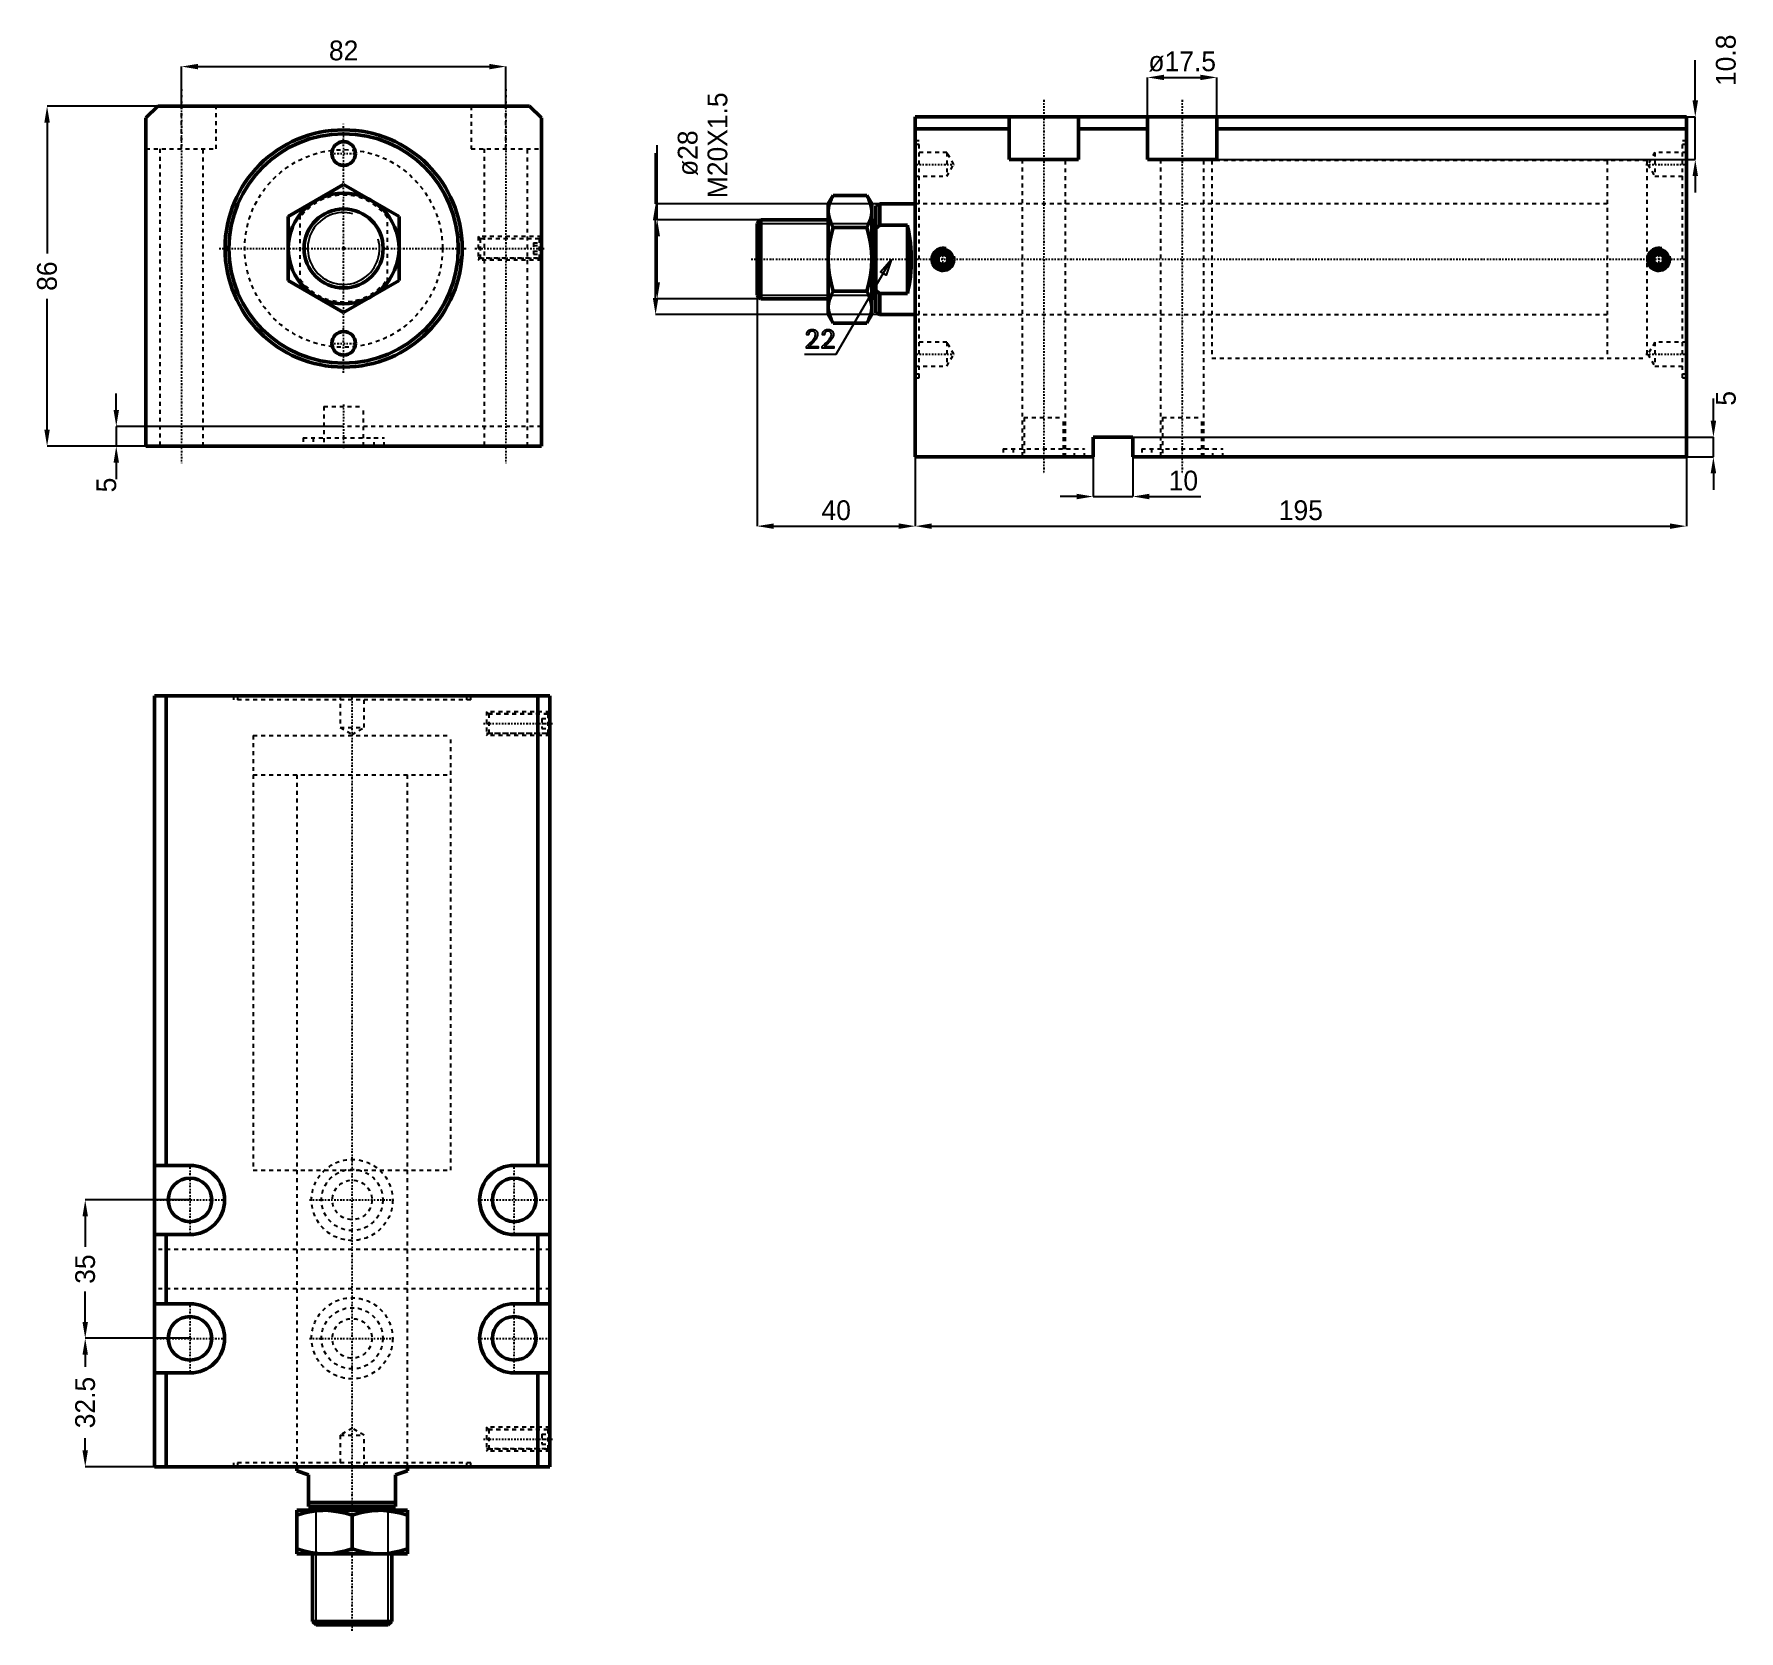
# Model space of a CAD drawing. Header units: millimetres. Extents: x -78 to 353, y -350 to 54.
import ezdxf

# ---------------------------------------------------------------- set-up
doc = ezdxf.new("R2010")
doc.units = ezdxf.units.MM
doc.linetypes.add('Center', pattern=[1.5, 0.45, -0.5, 0.05, -0.5])
doc.linetypes.add('Dashed', pattern=[2, 1, -1])
for name, color, linetype, lineweight in [('2d ConnectionPoints', 7, 'Continuous', 50), ('AM_0', 7, 'Continuous', 50), ('AM_5', 3, 'Continuous', 25), ('AM_7', 7, 'Center', 25), ('AM_9', 6, 'Dashed', 25)]:
    doc.layers.add(name, color=color, linetype=linetype, lineweight=lineweight)
doc.dimstyles.new('ISO-25', dxfattribs={"dimtxt": 2.5, "dimasz": 2.5, "dimexe": 1.25, "dimexo": 0.625, "dimtad": 1, "dimtxsty": 'Standard', "dimcen": 2.5, "dimadec": 0, "dimazin": 0, "dimtfac": 1, "dimtmove": 0, "dimatfit": 3, "dimfxl": 0, "dimarcsym": 0})

# ---------------------------------------------------------------- blocks, each defined once
blk = doc.blocks.new('1_JECX_MF_EXLA_50_100_0_rod__0_in_JECX_MF_160_EXLA_50_100_0__0')
at = {"layer": 'AM_0'}
for p, q in [((-14, 8.08), (0, 16.17)), ((0, 16.17), (14, 8.08)), ((-14, -8.08), (-14, 8.08)), ((14, 8.08), (14, -8.08)), ((0, -16.17), (-14, -8.08)), ((14, -8.08), (0, -16.17))]:
    blk.add_line(p, q, dxfattribs=at)
for radius in [14, 10]:
    blk.add_circle((0, 0), radius, dxfattribs=at)
at = {"layer": 'AM_5'}
blk.add_arc((0, 0), 9.08, 75, 15, dxfattribs=at)
at = {"layer": 'AM_9'}
for p, q in [((-11, -8.66), (-11, 8.66)), ((11, 8.66), (11, -8.66))]:
    blk.add_line(p, q, dxfattribs=at)
for start, end in [(35.4309, 144.5691), (215.4309, 324.5691)]:
    blk.add_arc((0, 0), 13.5, start, end, dxfattribs=at)
blk = doc.blocks.new('2_JECX_MF_EXLA_50_100_0_body__0_in_JECX_MF_160_EXLA_50_100_0__0')
at = {"layer": 'AM_0'}
for p, q in [((-47, 36), (-50, 33)), ((47, 36), (-47, 36)), ((50, 33), (47, 36)), ((-50, 33), (-50, -50)), ((50, -50), (50, 33)), ((-50, -50), (50, -50))]:
    blk.add_line(p, q, dxfattribs=at)
for centre, radius in [((0, 0), 30), ((0, 0), 29), ((0, 24), 3), ((0, -24), 3)]:
    blk.add_circle(centre, radius, dxfattribs=at)
at = {"layer": 'AM_5', "linetype": 'Dashed'}
for p, q in [((50, 3), (34, 3)), ((50, -3), (34, -3))]:
    blk.add_line(p, q, dxfattribs=at)
at = {"layer": 'AM_7'}
for p, q in [((-41, 40.3), (-41, -54.3)), ((41, 40.3), (41, -54.3)), ((0, -31.5), (0, 31.5)), ((-3.15, 24), (3.15, 24)), ((-31.5, 0), (31.5, 0)), ((33.2, 0), (50.8, 0)), ((-3.15, -24), (3.15, -24)), ((0, -39.5), (0, -50.5))]:
    blk.add_line(p, q, dxfattribs=at)
at = {"layer": 'AM_9'}
for p, q in [((-41, 25.2), (-41, 36)), ((-32.25, 25.2), (-32.25, 36)), ((32.25, 36), (32.25, 25.2)), ((41, 25.2), (41, 36)), ((-50, 25.2), (-32.25, 25.2)), ((-46.5, 25.2), (-46.5, -50)), ((-35.5, -50), (-35.5, 25.2)), ((32.25, 25.2), (50, 25.2)), ((35.5, 25.2), (35.5, -50)), ((46.5, -50), (46.5, 25.2)), ((34.54, 2.46), (34, 3)), ((34, 3), (34, -3)), ((49.5, 2.4), (34, 2.4)), ((49.46, 2.46), (34.54, 2.46)), ((34.54, 2.46), (34.54, -2.46)), ((48, 1.44), (50, 1.44)), ((48, 1.44), (48, -1.44)), ((48, 0.72), (50, 0.72)), ((50, 3), (49.46, 2.46)), ((49.46, 2.46), (49.46, -2.46)), ((50, 1.9), (49.5, 2.4)), ((49.5, 2.4), (49.5, -2.4)), ((34, -2.4), (49.5, -2.4)), ((34, -3), (34.54, -2.46)), ((34.54, -2.46), (49.46, -2.46)), ((48, -0.72), (50, -0.72)), ((48, -1.44), (50, -1.44)), ((49.46, -2.46), (50, -3)), ((49.5, -2.4), (50, -1.9)), ((-5, -40), (5, -40)), ((-5, -40), (-5, -50)), ((5, -50), (5, -40)), ((50, -45), (-50, -45)), ((-10.25, -47.9), (10.25, -47.9)), ((-10.25, -47.9), (-10.25, -50)), ((-7.75, -47.9), (-7.75, -50)), ((7.75, -50), (7.75, -47.9)), ((10.25, -50), (10.25, -47.9))]:
    blk.add_line(p, q, dxfattribs=at)
blk.add_circle((0, 0), 25, dxfattribs=at)
blk = doc.blocks.new('*D3')
at = {"layer": 'AM_5', "color": 0, "lineweight": -2}
for p, q in [((-41, 36), (-41, 46)), ((-36.83, 46), (36.83, 46)), ((41, 36), (41, 46))]:
    blk.add_line(p, q, dxfattribs=at)
at = {"layer": 'AM_5', "color": 0}
for points in [[(-36.83, 46.69), (-36.83, 45.31), (-41, 46)], [(36.83, 45.31), (36.83, 46.69), (41, 46)]]:
    blk.add_solid(points, dxfattribs=at)
at = {"layer": 'Defpoints', "color": 0}
for p in [(41, 46), (-41, 36), (41, 36)]:
    blk.add_point(p, dxfattribs=at)
at = {"layer": 'AM_5', "color": 0, "insert": (0, 50.05), "char_height": 5, "attachment_point": 5}
blk.add_mtext('82', dxfattribs=at)
blk = doc.blocks.new('*D4')
at = {"layer": 'AM_5', "color": 0, "lineweight": -2}
for p, q in [((-47, 36), (-75, 36)), ((-75, 31.83), (-75, -1.28)), ((-75, -45.83), (-75, -12.72)), ((-50, -50), (-75, -50))]:
    blk.add_line(p, q, dxfattribs=at)
at = {"layer": 'AM_5', "color": 0}
for points in [[(-74.31, 31.83), (-75.69, 31.83), (-75, 36)], [(-75.69, -45.83), (-74.31, -45.83), (-75, -50)]]:
    blk.add_solid(points, dxfattribs=at)
at = {"layer": 'Defpoints', "color": 0}
for p in [(-47, 36), (-75, -50), (-50, -50)]:
    blk.add_point(p, dxfattribs=at)
at = {"layer": 'AM_5', "color": 0, "insert": (-75, -7), "char_height": 5, "attachment_point": 5, "rotation": 90}
blk.add_mtext('86', dxfattribs=at)
blk = doc.blocks.new('*D5')
at = {"layer": 'AM_5', "color": 0, "lineweight": -2}
for p, q in [((-57.5, -40.83), (-57.5, -36.67)), ((0, -45), (-57.5, -45)), ((-57.5, -45), (-57.5, -50)), ((-50, -50), (-57.5, -50)), ((-57.5, -54.17), (-57.5, -58.33))]:
    blk.add_line(p, q, dxfattribs=at)
at = {"layer": 'AM_5', "color": 0}
for points in [[(-58.19, -40.83), (-56.81, -40.83), (-57.5, -45)], [(-56.81, -54.17), (-58.19, -54.17), (-57.5, -50)]]:
    blk.add_solid(points, dxfattribs=at)
at = {"layer": 'Defpoints', "color": 0}
for p in [(0, -45), (-57.5, -50), (-50, -50)]:
    blk.add_point(p, dxfattribs=at)
at = {"layer": 'AM_5', "color": 0, "insert": (-60, -59.83), "char_height": 5, "attachment_point": 5, "rotation": 90}
blk.add_mtext('5', dxfattribs=at)
blk = doc.blocks.new('1_JECX_MF_EXLA_50_100_0_rod__0_in_JECX_MF_160_EXLA_50_100_0__4')
at = {"layer": 'AM_0'}
for p, q in [((-14, 0), (-14, -1.03)), ((14, -1.03), (14, 0)), ((-11, -2), (-14, -1.03)), ((-11, -10), (-11, -2)), ((14, -1.03), (11, -2)), ((11, -2), (11, -10)), ((14, -11), (-14, -11)), ((-14, -22), (-14, -11)), ((-11, -9), (11, -9)), ((-11, -10), (11, -10)), ((-9.08, -10), (-10, -10.92)), ((-10, -10.92), (10, -10.92)), ((-10, -10.92), (-10, -11)), ((0, -20.75), (0, -12.25)), ((10, -10.92), (9.08, -10)), ((10, -11), (10, -10.92)), ((14, -11), (14, -22)), ((14, -22), (-14, -22)), ((-10, -22), (-10, -39.08)), ((10, -39.08), (10, -22)), ((-10, -39.08), (-9.08, -40)), ((-10, -39.08), (10, -39.08)), ((-9.08, -40), (9.08, -40)), ((9.08, -40), (10, -39.08))]:
    blk.add_line(p, q, dxfattribs=at)
for points in [[(-7, -11), (-7.5, -11.01), (-9.13, -11.12), (-10.75, -11.38), (-12.39, -11.76), (-14, -12.25)], [(0, -12.25), (-1.7, -11.74), (-3.43, -11.34), (-5.21, -11.09), (-7, -11)], [(7, -11), (6.5, -11.01), (4.87, -11.12), (3.25, -11.38), (1.61, -11.76), (0, -12.25)], [(14, -12.25), (12.3, -11.74), (10.57, -11.34), (8.79, -11.09), (7, -11)], [(-14, -20.75), (-12.3, -21.26), (-10.57, -21.66), (-8.79, -21.91), (-7, -22)], [(-7, -22), (-6.5, -21.99), (-4.87, -21.88), (-3.25, -21.62), (-1.61, -21.24), (0, -20.75)], [(0, -20.75), (1.7, -21.26), (3.43, -21.66), (5.21, -21.91), (7, -22)], [(7, -22), (7.5, -21.99), (9.13, -21.88), (10.75, -21.62), (12.39, -21.24), (14, -20.75)]]:
    blk.add_lwpolyline(points, dxfattribs=at)
at = {"layer": 'AM_5'}
for p, q in [((-9.08, -40), (-9.08, -10)), ((9.08, -40), (9.08, -10))]:
    blk.add_line(p, q, dxfattribs=at)
at = {"layer": 'AM_7'}
blk.add_line((0, -41.5), (0, 195.49), dxfattribs=at)
at = {"layer": 'AM_9'}
for p, q in [((-25, 185), (25, 185)), ((-25, 185), (-25, 175)), ((25, 175), (25, 185)), ((-25, 175), (25, 175)), ((-14, 175), (-14, 0)), ((14, 0), (14, 175))]:
    blk.add_line(p, q, dxfattribs=at)
blk = doc.blocks.new('2_JECX_MF_EXLA_50_100_0_body__0_in_JECX_MF_160_EXLA_50_100_0__4')
at = {"layer": 'AM_0'}
for p, q in [((50, 195), (-50, 195)), ((-50, 195), (-50, 0)), ((-47, 195), (-47, 76.25)), ((47, 195), (47, 76.25)), ((50, 195), (50, 0)), ((-41, 76.25), (-50, 76.25)), ((50, 76.25), (41, 76.25)), ((-50, 58.75), (-41, 58.75)), ((-47, 58.75), (-47, 41.25)), ((41, 58.75), (50, 58.75)), ((47, 58.75), (47, 41.25)), ((-41, 41.25), (-50, 41.25)), ((50, 41.25), (41, 41.25)), ((-50, 23.75), (-41, 23.75)), ((-47, 23.75), (-47, 0)), ((41, 23.75), (50, 23.75)), ((47, 23.75), (47, 0)), ((50, 0), (-50, 0))]:
    blk.add_line(p, q, dxfattribs=at)
for centre in [(-41, 67.5), (41, 67.5), (-41, 32.5), (41, 32.5)]:
    blk.add_circle(centre, 5.5, dxfattribs=at)
for centre, start, end in [((-41, 67.5), 270, 90), ((41, 67.5), 90, 270), ((-41, 32.5), 270, 90), ((41, 32.5), 90, 270)]:
    blk.add_arc(centre, 8.75, start, end, dxfattribs=at)
at = {"layer": 'AM_5', "linetype": 'Dashed'}
for p, q in [((50, 191), (34, 191)), ((50, 185), (34, 185)), ((50, 10), (34, 10)), ((50, 4), (34, 4))]:
    blk.add_line(p, q, dxfattribs=at)
at = {"layer": 'AM_7'}
for p, q in [((33.2, 188), (50.8, 188)), ((-41, 58.3125), (-41, 76.6875)), ((41, 58.3125), (41, 76.6875)), ((-50.1875, 67.5), (-31.8125, 67.5)), ((-10.7625, 67.5), (10.7625, 67.5)), ((31.8125, 67.5), (50.1875, 67.5)), ((-41, 23.3125), (-41, 41.6875)), ((41, 23.3125), (41, 41.6875)), ((-50.1875, 32.5), (-31.8125, 32.5)), ((-10.7625, 32.5), (10.7625, 32.5)), ((31.8125, 32.5), (50.1875, 32.5)), ((33.2, 7), (50.8, 7))]:
    blk.add_line(p, q, dxfattribs=at)
at = {"layer": 'AM_9'}
for p, q in [((-30, 195), (-30, 194)), ((-29, 195), (-29, 194)), ((-3, 195), (-3, 187)), ((3, 187), (3, 195)), ((29, 194), (29, 195)), ((30, 194), (30, 195)), ((30, 194), (-30, 194)), ((34, 191), (34, 185)), ((34.5415, 190.4585), (34, 191)), ((49.5, 190.4), (34, 190.4)), ((49.4585, 190.4585), (34.5415, 190.4585)), ((34.5415, 190.4585), (34.5415, 185.5415)), ((50, 191), (49.4585, 190.4585)), ((49.4585, 190.4585), (49.4585, 185.5415)), ((50, 189.9), (49.5, 190.4)), ((49.5, 190.4), (49.5, 185.6)), ((-3, 187), (3, 187)), ((-3, 187), (0, 185.2679)), ((0, 185.2679), (3, 187)), ((34, 185.6), (49.5, 185.6)), ((34, 185), (34.5415, 185.5415)), ((34.5415, 185.5415), (49.4585, 185.5415)), ((48, 189.25), (50, 189.25)), ((48, 189.25), (48, 186.75)), ((48, 188), (50, 188)), ((48, 186.75), (50, 186.75)), ((49.4585, 185.5415), (50, 185)), ((49.5, 185.6), (50, 186.1)), ((-25, 185), (25, 185)), ((-25, 185), (-25, 75)), ((25, 75), (25, 185)), ((-25, 75), (25, 75)), ((-14, 75), (-14, 0)), ((14, 0), (14, 75)), ((50, 55), (-50, 55)), ((50, 45), (-50, 45)), ((0, 9.7321), (-3, 8)), ((3, 8), (0, 9.7321)), ((34, 10), (34, 4)), ((34.5415, 9.4585), (34, 10)), ((49.5, 9.4), (34, 9.4)), ((49.4585, 9.4585), (34.5415, 9.4585)), ((34.5415, 9.4585), (34.5415, 4.5415)), ((50, 10), (49.4585, 9.4585)), ((49.4585, 9.4585), (49.4585, 4.5415)), ((50, 8.9), (49.5, 9.4)), ((49.5, 9.4), (49.5, 4.6)), ((-3, 8), (-3, 0)), ((-3, 8), (3, 8)), ((3, 0), (3, 8)), ((34, 4.6), (49.5, 4.6)), ((34, 4), (34.5415, 4.5415)), ((34.5415, 4.5415), (49.4585, 4.5415)), ((48, 8.25), (50, 8.25)), ((48, 8.25), (48, 5.75)), ((48, 7), (50, 7)), ((48, 5.75), (50, 5.75)), ((49.4585, 4.5415), (50, 4)), ((49.5, 4.6), (50, 5.1)), ((30, 1), (-30, 1)), ((-30, 1), (-30, 0)), ((-29, 1), (-29, 0)), ((29, 0), (29, 1)), ((30, 0), (30, 1))]:
    blk.add_line(p, q, dxfattribs=at)
for centre, radius in [((0, 67.5), 10.25), ((0, 67.5), 7.75), ((0, 67.5), 5), ((0, 32.5), 10.25), ((0, 32.5), 7.75), ((0, 32.5), 5)]:
    blk.add_circle(centre, radius, dxfattribs=at)
blk = doc.blocks.new('*D11')
at = {"layer": 'AM_5', "color": 0, "lineweight": -2}
for p, q in [((-38.85, -240.66), (-65.35, -240.66)), ((-65.35, -244.83), (-65.35, -252.5)), ((-65.35, -271.5), (-65.35, -263.83)), ((-38.85, -275.66), (-65.35, -275.66))]:
    blk.add_line(p, q, dxfattribs=at)
at = {"layer": 'AM_5', "color": 0}
for points in [[(-66.05, -244.83), (-64.66, -244.83), (-65.35, -240.66)], [(-66.05, -271.5), (-64.66, -271.5), (-65.35, -275.66)]]:
    blk.add_solid(points, dxfattribs=at)
at = {"layer": 'Defpoints', "color": 0}
for p in [(-65.35, -240.66), (-38.85, -240.66), (-38.85, -275.66)]:
    blk.add_point(p, dxfattribs=at)
at = {"layer": 'AM_5', "color": 0, "insert": (-65.35, -258.16), "char_height": 5, "attachment_point": 5, "rotation": 90}
blk.add_mtext('35', dxfattribs=at)
blk = doc.blocks.new('*D12')
at = {"layer": 'AM_5', "color": 0, "lineweight": -2}
for p, q in [((-38.85, -275.66), (-65.35, -275.66)), ((-65.35, -279.83), (-65.35, -282.91)), ((-65.35, -304), (-65.35, -300.91)), ((-47.85, -308.16), (-65.35, -308.16))]:
    blk.add_line(p, q, dxfattribs=at)
at = {"layer": 'AM_5', "color": 0}
for points in [[(-66.05, -279.83), (-64.66, -279.83), (-65.35, -275.66)], [(-66.05, -304), (-64.66, -304), (-65.35, -308.16)]]:
    blk.add_solid(points, dxfattribs=at)
at = {"layer": 'Defpoints', "color": 0}
for p in [(-38.85, -275.66), (-65.35, -308.16), (-47.85, -308.16)]:
    blk.add_point(p, dxfattribs=at)
at = {"layer": 'AM_5', "color": 0, "insert": (-65.35, -291.91), "char_height": 5, "attachment_point": 5, "rotation": 90}
blk.add_mtext('32.5', dxfattribs=at)
blk = doc.blocks.new('1_JECX_MF_EXLA_50_100_0_rod__0_in_JECX_MF_160_EXLA_50_100_0__2')
at = {"layer": 'AM_0'}
for p, q in [((-20.75, 16.17), (-22, 14)), ((-22, 14), (-22, -14)), ((-20.75, 16.17), (-12.25, 16.17)), ((-11, 14), (-12.25, 16.17)), ((-11, 14), (-11, -14)), ((-9, 14), (-10, 13.5)), ((-10, 13.5), (-10, -13.5)), ((0, 14), (-9, 14)), ((-9, 14), (-9, 8.66)), ((-39.08, 10), (-40, 9.08)), ((-40, 9.08), (-40, -9.08)), ((-22, 10), (-39.08, 10)), ((-39.08, 10), (-39.08, -10)), ((-10.92, 10), (-11, 10)), ((-10, 9.08), (-10.92, 10)), ((-10.92, 10), (-10.92, -10)), ((-9, 8.66), (-10, 7.83)), ((-2, 8.66), (-9, 8.66)), ((-2, 8.66), (-2, -8.66)), ((-20.75, 8.08), (-12.25, 8.08)), ((-20.75, -8.08), (-12.25, -8.08)), ((-40, -9.08), (-39.08, -10)), ((-39.08, -10), (-22, -10)), ((-11, -10), (-10.92, -10)), ((-10.92, -10), (-10, -9.08)), ((-9, -8.66), (-2, -8.66)), ((-9, -8.66), (-9, -14)), ((-22, -14), (-20.75, -16.17)), ((-20.75, -16.17), (-12.25, -16.17)), ((-12.25, -16.17), (-11, -14)), ((-10, -13.5), (-9, -14)), ((-9, -14), (0, -14))]:
    blk.add_line(p, q, dxfattribs=at)
for points in [[(-20.75, 16.17), (-21.26, 15.18), (-21.66, 14.19), (-21.91, 13.16), (-22, 12.12)], [(-11, 12.12), (-11.01, 12.41), (-11.12, 13.36), (-11.38, 14.29), (-11.76, 15.23), (-12.25, 16.17)], [(-22, 12.12), (-21.99, 11.84), (-21.88, 10.89), (-21.62, 9.96), (-21.24, 9.01), (-20.75, 8.08)], [(-12.25, 8.08), (-11.74, 9.07), (-11.34, 10.06), (-11.09, 11.09), (-11, 12.12)], [(-2, -8.66), (-1.77, -7.67), (-1.57, -6.62), (-1.39, -5.52), (-1.25, -4.38), (-1.15, -3.2), (-1.07, -2), (-1.03, -0.78), (-1.03, 0.44), (-1.06, 1.65), (-1.12, 2.86), (-1.22, 4.04), (-1.35, 5.2), (-1.51, 6.31), (-1.71, 7.37), (-1.93, 8.38), (-2, 8.66)], [(-20.75, 8.08), (-21.26, 6.12), (-21.66, 4.12), (-21.91, 2.07), (-22, 0)], [(-11, 0), (-11, 0.03), (-11.09, 2.05), (-11.33, 4.06), (-11.73, 6.08), (-12.25, 8.08)], [(-22, 0), (-22, -0.03), (-21.91, -2.05), (-21.67, -4.06), (-21.27, -6.08), (-20.75, -8.08)], [(-12.25, -8.08), (-11.74, -6.12), (-11.34, -4.12), (-11.09, -2.07), (-11, 0)], [(-20.75, -8.08), (-21.26, -9.07), (-21.66, -10.06), (-21.91, -11.09), (-22, -12.12)], [(-11, -12.12), (-11.01, -11.84), (-11.12, -10.89), (-11.38, -9.96), (-11.76, -9.01), (-12.25, -8.08)], [(-10, -7.83), (-9.96, -7.86), (-9, -8.66)], [(-22, -12.12), (-21.99, -12.41), (-21.88, -13.36), (-21.62, -14.29), (-21.24, -15.23), (-20.75, -16.17)], [(-12.25, -16.17), (-11.74, -15.18), (-11.34, -14.19), (-11.09, -13.16), (-11, -12.12)]]:
    blk.add_lwpolyline(points, dxfattribs=at)
at = {"layer": 'AM_5'}
for p, q in [((-40, 9.08), (-10, 9.08)), ((-40, -9.08), (-10, -9.08))]:
    blk.add_line(p, q, dxfattribs=at)
at = {"layer": 'AM_7'}
blk.add_line((-41.5, 0), (195.05, 0), dxfattribs=at)
at = {"layer": 'AM_9'}
for p, q in [((185, 25), (175, 25)), ((175, 25), (175, -25)), ((185, 25), (185, -25)), ((175, 14), (0, 14)), ((0, -14), (175, -14)), ((175, -25), (185, -25))]:
    blk.add_line(p, q, dxfattribs=at)
blk = doc.blocks.new('2_JECX_MF_EXLA_50_100_0_body__0_in_JECX_MF_160_EXLA_50_100_0__2')
at = {"layer": 'AM_0'}
for p, q in [((195, 36), (0, 36)), ((0, -50), (0, 36)), ((23.75, 36), (23.75, 25.2)), ((41.25, 25.2), (41.25, 36)), ((58.75, 36), (58.75, 25.2)), ((76.25, 25.2), (76.25, 36)), ((195, -50), (195, 36)), ((23.75, 33), (0, 33)), ((58.75, 33), (41.25, 33)), ((195, 33), (76.25, 33)), ((23.75, 25.2), (41.25, 25.2)), ((58.75, 25.2), (76.25, 25.2)), ((7, 1.44), (5.75, 0.72)), ((5.75, 0.72), (5.75, -0.72)), ((8.25, 0.72), (7, 1.44)), ((8.25, -0.72), (8.25, 0.72)), ((188, 1.44), (186.75, 0.72)), ((186.75, 0.72), (186.75, -0.72)), ((189.25, 0.72), (188, 1.44)), ((189.25, -0.72), (189.25, 0.72)), ((5.75, -0.72), (7, -1.44)), ((7, -1.44), (8.25, -0.72)), ((186.75, -0.72), (188, -1.44)), ((188, -1.44), (189.25, -0.72)), ((45, -45), (45, -50)), ((55, -45), (45, -45)), ((55, -50), (55, -45)), ((45, -50), (0, -50)), ((195, -50), (55, -50))]:
    blk.add_line(p, q, dxfattribs=at)
for centre, radius in [((7, 0), 2.46), ((7, 0), 2.4), ((7, 0), 1.9), ((188, 0), 2.46), ((188, 0), 2.4), ((188, 0), 1.9)]:
    blk.add_circle(centre, radius, dxfattribs=at)
at = {"layer": 'AM_5'}
for centre in [(7, 0), (188, 0)]:
    blk.add_arc(centre, 3, 75, 15, dxfattribs=at)
at = {"layer": 'AM_7'}
for p, q in [((32.5, 40.3), (32.5, -54.3)), ((67.5, 40.3), (67.5, -54.3)), ((-0.49, 24), (10.22, 24)), ((184.78, 24), (195.49, 24)), ((7, -3.15), (7, 3.15)), ((188, -3.15), (188, 3.15)), ((-0.49, -24), (10.22, -24)), ((184.78, -24), (195.49, -24))]:
    blk.add_line(p, q, dxfattribs=at)
at = {"layer": 'AM_9'}
for p, q in [((1, 30), (0, 30)), ((1, 29), (0, 29)), ((8, 27), (0, 27)), ((1, -30), (1, 30)), ((9.73, 24), (8, 27)), ((8, 27), (8, 21)), ((187, 27), (185.27, 24)), ((195, 27), (187, 27)), ((187, 27), (187, 21)), ((194, -30), (194, 30)), ((195, 30), (194, 30)), ((195, 29), (194, 29)), ((8, 21), (9.73, 24)), ((27, 25.2), (27, -50)), ((38, -50), (38, 25.2)), ((62, 25.2), (62, -50)), ((73, -50), (73, 25.2)), ((185, 25), (75, 25)), ((75, 25), (75, -25)), ((185, 25), (185, -25)), ((185.27, 24), (187, 21)), ((0, 21), (8, 21)), ((187, 21), (195, 21)), ((75, 14), (0, 14)), ((0, -14), (75, -14)), ((8, -21), (0, -21)), ((9.73, -24), (8, -21)), ((8, -21), (8, -27)), ((187, -21), (185.27, -24)), ((195, -21), (187, -21)), ((187, -21), (187, -27)), ((8, -27), (9.73, -24)), ((75, -25), (185, -25)), ((185.27, -24), (187, -27)), ((0, -27), (8, -27)), ((0, -29), (1, -29)), ((0, -30), (1, -30)), ((187, -27), (195, -27)), ((194, -29), (195, -29)), ((194, -30), (195, -30)), ((27.5, -40), (37.5, -40)), ((27.5, -40), (27.5, -50)), ((37.5, -50), (37.5, -40)), ((62.5, -40), (72.5, -40)), ((62.5, -40), (62.5, -50)), ((72.5, -50), (72.5, -40)), ((22.25, -47.9), (42.75, -47.9)), ((22.25, -47.9), (22.25, -50)), ((24.75, -47.9), (24.75, -50)), ((40.25, -50), (40.25, -47.9)), ((42.75, -50), (42.75, -47.9)), ((57.25, -47.9), (77.75, -47.9)), ((57.25, -47.9), (57.25, -50)), ((59.75, -47.9), (59.75, -50)), ((75.25, -50), (75.25, -47.9)), ((77.75, -50), (77.75, -47.9))]:
    blk.add_line(p, q, dxfattribs=at)
blk = doc.blocks.new('*D24')
at = {"layer": 'AM_5', "color": 0, "lineweight": -2}
for p, q in [((203.31, 33.26), (203.31, 43.26)), ((207.48, 43.26), (216.64, 43.26)), ((220.81, 33.26), (220.81, 43.26))]:
    blk.add_line(p, q, dxfattribs=at)
at = {"layer": 'AM_5', "color": 0}
for points in [[(207.48, 43.95), (207.48, 42.57), (203.31, 43.26)], [(216.64, 43.95), (216.64, 42.57), (220.81, 43.26)]]:
    blk.add_solid(points, dxfattribs=at)
at = {"layer": 'Defpoints', "color": 0}
for p in [(220.81, 43.26), (203.31, 33.26), (220.81, 33.26)]:
    blk.add_point(p, dxfattribs=at)
at = {"layer": 'AM_5', "color": 0, "insert": (212.06, 47.26), "char_height": 5, "attachment_point": 5}
blk.add_mtext('ø17.5', dxfattribs=at)
blk = doc.blocks.new('*D25')
at = {"layer": 'AM_5', "color": 0, "lineweight": -2}
for p, q in [((341.81, 37.43), (341.81, 47.59)), ((220.81, 33.26), (341.81, 33.26)), ((341.81, 22.46), (341.81, 33.26)), ((220.81, 22.46), (341.81, 22.46)), ((341.81, 18.29), (341.81, 14.13))]:
    blk.add_line(p, q, dxfattribs=at)
at = {"layer": 'AM_5', "color": 0}
for points in [[(341.11, 37.43), (342.5, 37.43), (341.81, 33.26)], [(341.11, 18.29), (342.5, 18.29), (341.81, 22.46)]]:
    blk.add_solid(points, dxfattribs=at)
at = {"layer": 'Defpoints', "color": 0}
for p in [(220.81, 33.26), (341.81, 33.26), (220.81, 22.46)]:
    blk.add_point(p, dxfattribs=at)
at = {"layer": 'AM_5', "color": 0, "insert": (349.56, 47.59), "char_height": 5, "attachment_point": 5, "rotation": 90}
blk.add_mtext('10.8', dxfattribs=at)
blk = doc.blocks.new('*D26')
at = {"layer": 'AM_5', "color": 0, "lineweight": -2}
for p, q in [((144.56, -52.74), (144.56, -70.24)), ((339.56, -52.74), (339.56, -70.24)), ((148.73, -70.24), (335.39, -70.24))]:
    blk.add_line(p, q, dxfattribs=at)
at = {"layer": 'AM_5', "color": 0}
for points in [[(148.73, -69.55), (148.73, -70.93), (144.56, -70.24)], [(335.39, -69.55), (335.39, -70.93), (339.56, -70.24)]]:
    blk.add_solid(points, dxfattribs=at)
at = {"layer": 'Defpoints', "color": 0}
for p in [(144.56, -52.74), (339.56, -52.74), (339.56, -70.24)]:
    blk.add_point(p, dxfattribs=at)
at = {"layer": 'AM_5', "color": 0, "insert": (242.06, -66.24), "char_height": 5, "attachment_point": 5}
blk.add_mtext('195', dxfattribs=at)
blk = doc.blocks.new('*D27')
at = {"layer": 'AM_5', "color": 0, "lineweight": -2}
for p, q in [((104.56, -2.74), (104.56, -70.24)), ((144.56, -52.74), (144.56, -70.24)), ((108.73, -70.24), (140.39, -70.24))]:
    blk.add_line(p, q, dxfattribs=at)
at = {"layer": 'AM_5', "color": 0}
for points in [[(108.73, -69.55), (108.73, -70.93), (104.56, -70.24)], [(140.39, -69.55), (140.39, -70.93), (144.56, -70.24)]]:
    blk.add_solid(points, dxfattribs=at)
at = {"layer": 'Defpoints', "color": 0}
for p in [(104.56, -2.74), (144.56, -52.74), (144.56, -70.24)]:
    blk.add_point(p, dxfattribs=at)
at = {"layer": 'AM_5', "color": 0, "insert": (124.56, -66.24), "char_height": 5, "attachment_point": 5}
blk.add_mtext('40', dxfattribs=at)
blk = doc.blocks.new('*D28')
at = {"layer": 'AM_5', "color": 0, "lineweight": -2}
for p, q in [((78.89, 11.26), (78.89, 24.09)), ((135.56, 11.26), (78.89, 11.26)), ((78.89, -12.57), (78.89, 7.09)), ((135.56, -16.74), (78.89, -16.74))]:
    blk.add_line(p, q, dxfattribs=at)
at = {"layer": 'AM_5', "color": 0}
for points in [[(78.2, 7.09), (79.59, 7.09), (78.89, 11.26)], [(78.2, -12.57), (79.59, -12.57), (78.89, -16.74)]]:
    blk.add_solid(points, dxfattribs=at)
at = {"layer": 'Defpoints', "color": 0}
for p in [(78.89, 11.26), (135.56, 11.26), (135.56, -16.74)]:
    blk.add_point(p, dxfattribs=at)
at = {"layer": 'AM_5', "color": 0, "insert": (87.06, 24.09), "char_height": 5, "attachment_point": 5, "rotation": 90}
blk.add_mtext('ø28', dxfattribs=at)
blk = doc.blocks.new('*D29')
at = {"layer": 'AM_5', "color": 0, "lineweight": -2}
for p, q in [((79.31, 7.26), (79.31, 26.09)), ((105.48, 7.26), (79.31, 7.26)), ((79.31, -8.57), (79.31, 3.09)), ((105.56, -12.74), (79.31, -12.74))]:
    blk.add_line(p, q, dxfattribs=at)
at = {"layer": 'AM_5', "color": 0}
for points in [[(78.61, 3.09), (80, 3.09), (79.31, 7.26)], [(78.61, -8.57), (80, -8.57), (79.31, -12.74)]]:
    blk.add_solid(points, dxfattribs=at)
at = {"layer": 'Defpoints', "color": 0}
for p in [(79.31, 7.26), (105.48, 7.26), (105.56, -12.74)]:
    blk.add_point(p, dxfattribs=at)
at = {"layer": 'AM_5', "color": 0, "insert": (94.56, 26.09), "char_height": 5, "attachment_point": 5, "rotation": 90}
blk.add_mtext('M20X1.5', dxfattribs=at)
blk = doc.blocks.new('*D30')
at = {"layer": 'AM_5', "color": 0, "lineweight": -2}
for p, q in [((189.56, -47.74), (189.56, -62.74)), ((199.56, -52.74), (199.56, -62.74)), ((185.39, -62.74), (181.23, -62.74)), ((189.56, -62.74), (199.56, -62.74)), ((203.73, -62.74), (216.77, -62.74))]:
    blk.add_line(p, q, dxfattribs=at)
at = {"layer": 'AM_5', "color": 0}
for points in [[(185.39, -62.05), (185.39, -63.43), (189.56, -62.74)], [(203.73, -62.05), (203.73, -63.43), (199.56, -62.74)]]:
    blk.add_solid(points, dxfattribs=at)
at = {"layer": 'Defpoints', "color": 0}
for p in [(189.56, -47.74), (199.56, -52.74), (199.56, -62.74)]:
    blk.add_point(p, dxfattribs=at)
at = {"layer": 'AM_5', "color": 0, "insert": (212.36, -58.74), "char_height": 5, "attachment_point": 5}
blk.add_mtext('10', dxfattribs=at)
blk = doc.blocks.new('*D31')
at = {"layer": 'AM_5', "color": 0, "lineweight": -2}
for p, q in [((346.39, -43.57), (346.39, -37.91)), ((189.56, -47.74), (346.39, -47.74)), ((346.39, -52.74), (346.39, -47.74)), ((199.56, -52.74), (346.39, -52.74)), ((346.39, -56.91), (346.39, -61.07))]:
    blk.add_line(p, q, dxfattribs=at)
at = {"layer": 'AM_5', "color": 0}
for points in [[(345.7, -43.57), (347.09, -43.57), (346.39, -47.74)], [(345.7, -56.91), (347.09, -56.91), (346.39, -52.74)]]:
    blk.add_solid(points, dxfattribs=at)
at = {"layer": 'Defpoints', "color": 0}
for p in [(189.56, -47.74), (199.56, -52.74), (346.39, -52.74)]:
    blk.add_point(p, dxfattribs=at)
at = {"layer": 'AM_5', "color": 0, "insert": (349.56, -37.91), "char_height": 5, "attachment_point": 5, "rotation": 90}
blk.add_mtext('5', dxfattribs=at)

msp = doc.modelspace()

# ---------------------------------------------------------------- linework, layer by layer
at = {"layer": '2d ConnectionPoints'}
for p in [(0, 0), (144.559, -2.74), (2.147, -308.163)]:
    msp.add_point(p, dxfattribs=at)
at = {"layer": 'AM_5'}
for p, q in [((124.559, -26.74), (138.559, -2.74)), ((116.559, -26.74), (124.559, -26.74))]:
    msp.add_line(p, q, dxfattribs=at)
for points in [[(138.559, -2.74), (137.179, -6.759), (135.739, -5.919), (138.559, -2.74)], [(117.205, -24.629), (117.205, -24.629), (117.42, -24.433), (117.725, -24.147), (117.725, -24.147), (118.01, -23.871), (118.19, -23.691), (118.19, -23.691), (118.363, -23.51), (118.609, -23.226), (118.609, -23.226), (118.842, -22.926), (118.99, -22.718), (118.99, -22.718), (119.12, -22.51), (119.26, -22.214), (119.26, -22.214), (119.336, -21.937), (119.35, -21.762), (119.35, -21.762), (119.346, -21.665), (119.323, -21.526), (119.323, -21.526), (119.28, -21.397), (119.24, -21.317), (119.24, -21.317), (119.192, -21.243), (119.109, -21.144), (119.109, -21.144), (119.01, -21.061), (118.936, -21.015), (118.936, -21.015), (118.857, -20.976), (118.731, -20.934), (118.731, -20.934), (118.597, -20.912), (118.502, -20.908), (118.502, -20.908), (118.398, -20.912), (118.25, -20.935), (118.25, -20.935), (118.113, -20.978), (118.028, -21.018), (118.028, -21.018), (117.948, -21.066), (117.842, -21.153), (117.842, -21.153), (117.753, -21.258), (117.703, -21.338), (117.703, -21.338), (117.661, -21.425), (117.615, -21.567), (117.615, -21.567), (117.59, -21.723), (117.586, -21.834), (117.098, -21.834), (117.098, -21.834), (117.106, -21.667), (117.145, -21.435), (117.145, -21.435), (117.219, -21.224), (117.287, -21.096), (117.287, -21.096), (117.367, -20.979), (117.508, -20.825), (117.508, -20.825), (117.673, -20.698), (117.795, -20.628), (117.795, -20.628), (117.926, -20.571), (118.132, -20.509), (118.132, -20.509), (118.35, -20.475), (118.502, -20.469), (118.502, -20.469), (118.645, -20.475), (118.851, -20.506), (118.851, -20.506), (119.048, -20.565), (119.175, -20.618), (119.175, -20.618), (119.295, -20.684), (119.456, -20.803), (119.456, -20.803), (119.594, -20.947), (119.674, -21.057), (119.674, -21.057), (119.741, -21.177), (119.814, -21.372), (119.814, -21.372), (119.853, -21.587), (119.861, -21.74), (119.861, -21.74), (119.85, -21.913), (119.792, -22.179), (119.792, -22.179), (119.684, -22.453), (119.584, -22.64), (119.584, -22.64), (119.47, -22.826), (119.285, -23.094), (119.285, -23.094), (119.083, -23.351), (118.939, -23.516), (118.939, -23.516), (118.784, -23.683), (118.525, -23.954), (118.525, -23.954), (118.232, -24.249), (118.018, -24.46), (117.673, -24.798), (120, -24.801), (120, -25.24), (117.033, -25.24), (117.033, -24.785), (117.205, -24.629)], [(121.205, -24.629), (121.205, -24.629), (121.42, -24.433), (121.725, -24.147), (121.725, -24.147), (122.01, -23.871), (122.19, -23.691), (122.19, -23.691), (122.363, -23.51), (122.609, -23.226), (122.609, -23.226), (122.842, -22.926), (122.99, -22.718), (122.99, -22.718), (123.12, -22.51), (123.26, -22.214), (123.26, -22.214), (123.336, -21.937), (123.35, -21.762), (123.35, -21.762), (123.346, -21.665), (123.323, -21.526), (123.323, -21.526), (123.28, -21.397), (123.24, -21.317), (123.24, -21.317), (123.192, -21.243), (123.109, -21.144), (123.109, -21.144), (123.01, -21.061), (122.936, -21.015), (122.936, -21.015), (122.857, -20.976), (122.731, -20.934), (122.731, -20.934), (122.597, -20.912), (122.502, -20.908), (122.502, -20.908), (122.398, -20.912), (122.25, -20.935), (122.25, -20.935), (122.113, -20.978), (122.028, -21.018), (122.028, -21.018), (121.948, -21.066), (121.842, -21.153), (121.842, -21.153), (121.753, -21.258), (121.703, -21.338), (121.703, -21.338), (121.661, -21.425), (121.615, -21.567), (121.615, -21.567), (121.59, -21.723), (121.586, -21.834), (121.098, -21.834), (121.098, -21.834), (121.106, -21.667), (121.145, -21.435), (121.145, -21.435), (121.219, -21.224), (121.287, -21.096), (121.287, -21.096), (121.367, -20.979), (121.508, -20.825), (121.508, -20.825), (121.673, -20.698), (121.795, -20.628), (121.795, -20.628), (121.926, -20.571), (122.132, -20.509), (122.132, -20.509), (122.35, -20.475), (122.502, -20.469), (122.502, -20.469), (122.645, -20.475), (122.851, -20.506), (122.851, -20.506), (123.048, -20.565), (123.175, -20.618), (123.175, -20.618), (123.295, -20.684), (123.456, -20.803), (123.456, -20.803), (123.594, -20.947), (123.674, -21.057), (123.674, -21.057), (123.741, -21.177), (123.814, -21.372), (123.814, -21.372), (123.853, -21.587), (123.861, -21.74), (123.861, -21.74), (123.85, -21.913), (123.792, -22.179), (123.792, -22.179), (123.684, -22.453), (123.584, -22.64), (123.584, -22.64), (123.47, -22.826), (123.285, -23.094), (123.285, -23.094), (123.083, -23.351), (122.939, -23.516), (122.939, -23.516), (122.784, -23.683), (122.525, -23.954), (122.525, -23.954), (122.232, -24.249), (122.018, -24.46), (121.673, -24.798), (124, -24.801), (124, -25.24), (121.033, -25.24), (121.033, -24.785), (121.205, -24.629)]]:
    msp.add_lwpolyline(points, dxfattribs=at)

# ---------------------------------------------------------------- block references
for name, p in [('2_JECX_MF_EXLA_50_100_0_body__0_in_JECX_MF_160_EXLA_50_100_0__0', (0, 0)), ('2_JECX_MF_EXLA_50_100_0_body__0_in_JECX_MF_160_EXLA_50_100_0__2', (144.559, -2.74)), ('1_JECX_MF_EXLA_50_100_0_rod__0_in_JECX_MF_160_EXLA_50_100_0__2', (144.559, -2.74)), ('1_JECX_MF_EXLA_50_100_0_rod__0_in_JECX_MF_160_EXLA_50_100_0__0', (0, 0)), ('2_JECX_MF_EXLA_50_100_0_body__0_in_JECX_MF_160_EXLA_50_100_0__4', (2.147, -308.163)), ('1_JECX_MF_EXLA_50_100_0_rod__0_in_JECX_MF_160_EXLA_50_100_0__4', (2.147, -308.163))]:
    msp.add_blockref(name, p)

# ---------------------------------------------------------------- dimensions: what is measured, and where the dimension line sits
for base, p1, p2, text, picture, middle in [((41, 46), (-41, 36), (41, 36), '82', '*D3', (0, 46)), ((220.809, 43.26), (203.309, 33.26), (220.809, 33.26), 'ø17.5', '*D24', (212.059, 43.26)), ((144.559, -70.24), (104.559, -2.74), (144.559, -52.74), '40', '*D27', (124.559, -70.24)), ((199.559, -62.74), (189.559, -47.74), (199.559, -52.74), '10', '*D30', (212.358, -62.74)), ((339.559, -70.24), (144.559, -52.74), (339.559, -52.74), '195', '*D26', (242.059, -70.24))]:
    dim = msp.add_linear_dim(base=base, p1=p1, p2=p2, text=text, dimstyle='ISO-25', override={"dimtxt": 5, "dimasz": 4.166667, "dimexe": 0, "dimexo": 0, "dimgap": 1.5}, dxfattribs=at)
    dim.commit()
    dim.dimension.update_dxf_attribs({"geometry": picture, "text_midpoint": middle, "dimtype": 160})
for base, p1, p2, text, picture, middle in [((341.809, 33.26), (220.809, 22.46), (220.809, 33.26), '10.8', '*D25', (349.559, 47.593)), ((79.309, 7.26), (105.559, -12.74), (105.479, 7.26), 'M20X1.5', '*D29', (94.559, 26.093)), ((-75, -50), (-47, 36), (-50, -50), '86', '*D4', (-75, -7)), ((78.892, 11.26), (135.559, -16.74), (135.559, 11.26), 'ø28', '*D28', (87.059, 24.093)), ((-57.5, -50), (0, -45), (-50, -50), '5', '*D5', (-60, -59.833)), ((346.392, -52.74), (189.559, -47.74), (199.559, -52.74), '5', '*D31', (349.559, -37.907)), ((-65.353, -240.663), (-38.853, -275.663), (-38.853, -240.663), '35', '*D11', (-65.353, -258.163)), ((-65.353, -308.163), (-38.853, -275.663), (-47.853, -308.163), '32.5', '*D12', (-65.353, -291.913))]:
    dim = msp.add_linear_dim(base=base, p1=p1, p2=p2, angle=90, text=text, dimstyle='ISO-25', override={"dimtxt": 5, "dimasz": 4.166667, "dimexe": 0, "dimexo": 0, "dimgap": 1.5}, dxfattribs=at)
    dim.commit()
    dim.dimension.update_dxf_attribs({"geometry": picture, "text_midpoint": middle, "dimtype": 160, "text_rotation": 90})

doc.saveas('drawing.dxf')
